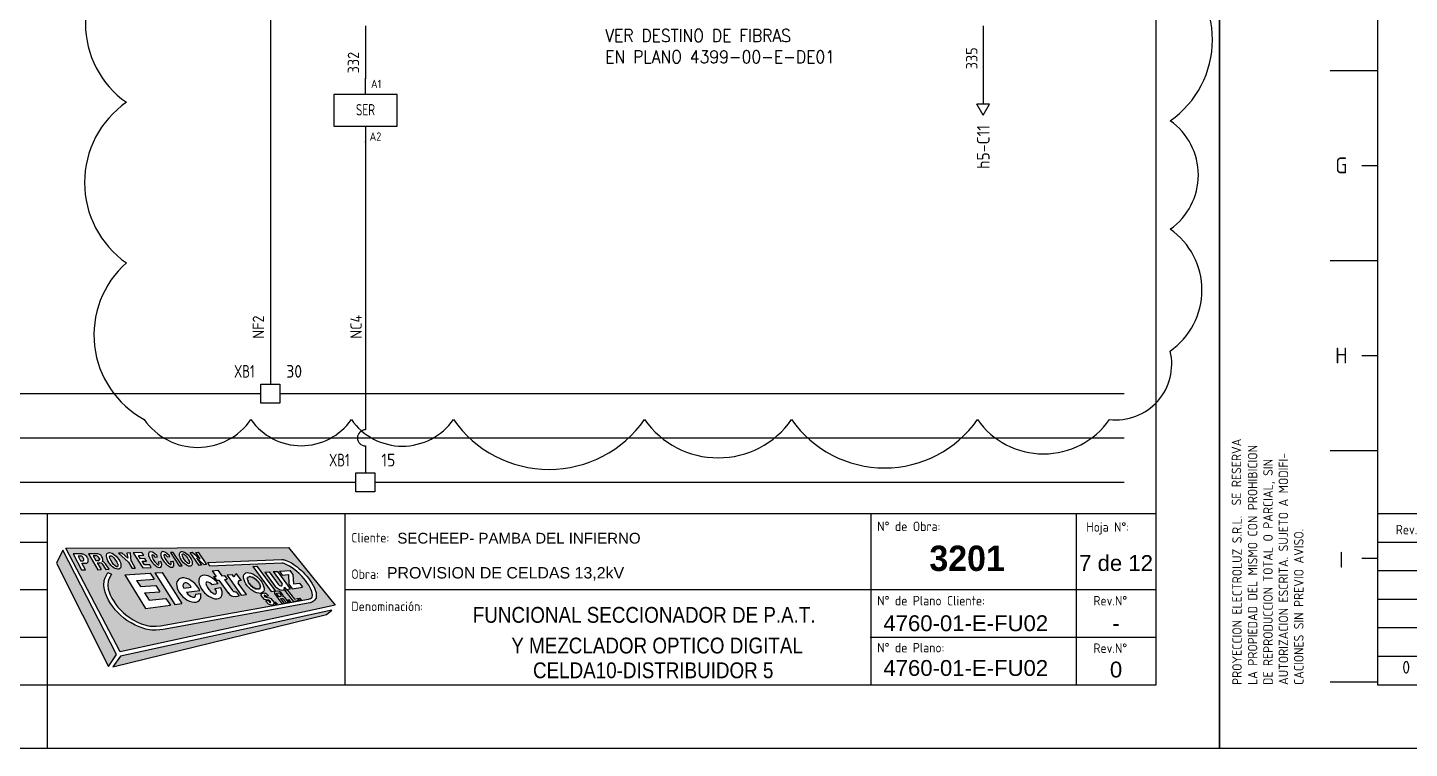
# Model space of a CAD drawing. Header units: millimetres. Extents: x 2272 to 7312, y -3839 to -3184.
# Drawn here: x 5023.4 to 5241.5, y -3492.6 to -3378.8 of the extents above; entities that cross this region are included whole.
import ezdxf
from ezdxf.enums import TextEntityAlignment as Align

# ---------------------------------------------------------------- set-up
doc = ezdxf.new("R2010")
doc.units = ezdxf.units.MM
for name, color, linetype in [('AUXILIAR', 30, 'Continuous'), ('CABLES', 3, 'Continuous'), ('TEXTO', 3, 'Continuous'), ('TEXTOS', 3, 'Continuous')]:
    doc.layers.add(name, color=color, linetype=linetype)
doc.styles.add('ROMANS', font='isocp3.shx')
doc.styles.get("Standard").update_dxf_attribs({"font": 'arial.ttf'})
doc.styles.add('style1', font='arial.ttf', dxfattribs={"height": 1})
doc.styles.add('style2', font='romab___.ttf', dxfattribs={"height": 1})

# ---------------------------------------------------------------- blocks, each defined once
blk = doc.blocks.new('R')
for p, q in [((0, -2.5), (0, 0)), ((0, -7.5), (0, -10))]:
    blk.add_line(p, q)
at = {"color": 0, "linetype": 'Continuous'}
for p, q in [((5, -2.5), (-5, -2.5)), ((-5, -2.5), (-5, -7.5)), ((5, -7.5), (5, -2.5)), ((-5, -7.5), (5, -7.5))]:
    blk.add_line(p, q, dxfattribs=at)
for p in [(0, 0), (0, -10)]:
    blk.add_point(p)
at = {"color": 7, "linetype": 'Continuous', "style": 'ROMANS', "flags": 8}
blk.add_attdef('X1', text='', height=1.3, dxfattribs=at).set_placement((-1, -1.5), align=Align.RIGHT)
at = {"color": 7, "linetype": 'Continuous', "style": 'ROMANS', "flags": 1}
blk.add_attdef('ESPACIO', text='', height=1.8, dxfattribs=at).set_placement((-6.61, -4.94), align=Align.MIDDLE_RIGHT)
at = {"color": 7, "linetype": 'Continuous', "style": 'ROMANS', "width": 0.8}
blk.add_attdef('NOMBRE', text='', height=1.8, dxfattribs=at).set_placement((0, -4.94), align=Align.MIDDLE_CENTER)
at = {"color": 7, "linetype": 'Continuous', "style": 'ROMANS', "flags": 8}
blk.add_attdef('X2', text='', height=1.3, dxfattribs=at).set_placement((-1, -8.5), align=Align.TOP_RIGHT)
blk = doc.blocks.new('*U208')
blk.add_lwpolyline([(-1.5, 3), (1.5, 3), (1.5, 0), (-1.5, 0)], close=True)
at = {"style": 'ROMANS', "width": 0.8}
blk.add_attdef('XA', text='', height=2, dxfattribs=at).set_placement((-2.5, 4), align=Align.RIGHT)
at = {"layer": 'TEXTO', "style": 'ROMANS'}
blk.add_attdef('BORNE', (2.5, 4), '', height=2, dxfattribs=at)
blk = doc.blocks.new('referencia horizontal')
for p, q in [((0, 1), (0, -1)), ((1.73, 0), (0, 1)), ((1.73, 0), (0, -1))]:
    blk.add_line(p, q)
at = {"style": 'ROMANS'}
blk.add_attdef('REFERENCIA_001', (1.43, -1), '', height=2, dxfattribs=at)
blk = doc.blocks.new('*U207')
blk.add_lwpolyline([(-1.5, 3), (1.5, 3), (1.5, 0), (-1.5, 0)], close=True)
at = {"style": 'ROMANS', "width": 0.8}
blk.add_attdef('XA', text='', height=2, dxfattribs=at).set_placement((-2.5, 4), align=Align.RIGHT)
at = {"layer": 'TEXTO', "style": 'ROMANS'}
blk.add_attdef('BORNE', (2.5, 4), '', height=2, dxfattribs=at)
blk = doc.blocks.new('LOGO_CARTEL')
h = blk.add_hatch(color=256)
h.paths.add_polyline_path([(142.47, 264.28), (141.49, 262.24), (149.7, 245.92), (150.94, 247.81)])
h.paths.add_polyline_path([(184.11, 254.12), (184.93, 254.82), (151.56, 247.54), (150.39, 245.86)])
h = blk.add_hatch(color=256)
h.paths.add_polyline_path([(185.45, 255.61), (178.1, 264.69), (142.97, 264.57), (151.52, 248.23)])
h.paths.add_polyline_path([(153.24, 252.79), (152.6, 253.2), (152.04, 253.59), (151.59, 254), (151.16, 254.44), (150.71, 254.89), (150.36, 255.38), (150, 255.89), (149.7, 256.4), (149.42, 256.99), (149.2, 257.49), (149.06, 258.04), (148.97, 258.73), (149.01, 259.5), (149.17, 259.93), (149.57, 260.73), (150.14, 260.51), (149.72, 259.7), (149.61, 259.38), (149.57, 258.75), (149.65, 258.15), (149.77, 257.68), (149.96, 257.23), (150.22, 256.69), (150.51, 256.22), (150.85, 255.73), (151.17, 255.28), (151.59, 254.86), (152.01, 254.43), (152.41, 254.06), (152.94, 253.7), (153.55, 253.3), (154.16, 252.96), (154.86, 252.68), (155.76, 252.4), (156.22, 252.29), (156.72, 252.29), (157.23, 252.29), (157.9, 252.35), (181.25, 256.56), (181.54, 256.63, 0.142238), (181.69, 256.72), (181.75, 256.78), (181.85, 256.93), (181.87, 257.15), (181.85, 257.48), (181.76, 257.75), (181.62, 258.12), (181.46, 258.44), (181.28, 258.77), (180.99, 259.18), (180.75, 259.51), (180.5, 259.82), (180.25, 260.11), (179.99, 260.39), (179.75, 260.61), (179.41, 260.91), (179.09, 261.18), (178.67, 261.47), (178.25, 261.74), (177.83, 261.95), (177.41, 262.15, 0.119777), (177.04, 262.22), (165.67, 261.78), (165.38, 262.34), (177.06, 262.79, -0.106118), (177.56, 262.71), (178.08, 262.5), (178.54, 262.27), (179.01, 261.97), (179.45, 261.65), (179.8, 261.36), (180.16, 261.06), (180.41, 260.81), (180.69, 260.51), (180.96, 260.2), (181.23, 259.88), (181.48, 259.53), (181.79, 259.09), (181.99, 258.72), (182.17, 258.36), (182.32, 257.95), (182.45, 257.61), (182.47, 257.15), (182.44, 256.72), (182.21, 256.4), (182.16, 256.34, -0.158957), (181.5, 255.99), (158.33, 251.77), (157.76, 251.7), (157.15, 251.65), (156.53, 251.65), (156.14, 251.69), (155.6, 251.82), (154.66, 252.11), (153.9, 252.42)], flags=16)
h.paths.add_polyline_path([(155.5, 255.05), (152.28, 260.4), (156.26, 260.66), (156.88, 259.68), (154.12, 259.51), (154.74, 258.54), (157.14, 258.69), (157.76, 257.71), (155.36, 257.56), (156.11, 256.37), (158.75, 256.64), (159.47, 255.59)], flags=16)
h.paths.add_polyline_path([(160.16, 255.69), (156.98, 260.71), (158.15, 260.78), (161.28, 255.84)], flags=16)
edge = h.paths.add_edge_path(flags=16)
edge.add_ellipse((162.35, 257.98), major_axis=(-1.64, 1.65), ratio=0.605135, start_angle=237.0675, end_angle=582.4213, ccw=False)
edge.add_line((164.08, 257.92), (161.98, 257.63))
edge.add_ellipse((162.5, 257.93), major_axis=(-0.835, 0.984), ratio=0.458058, start_angle=84.9809, end_angle=214.0434)
edge.add_line((163.44, 257.33), (164.24, 257.43))
edge = h.paths.add_edge_path(flags=16)
edge.add_ellipse((150.51, 262.59), major_axis=(-0.96, 1.21), ratio=0.506682, start_angle=0, end_angle=360)
h.paths.add_polyline_path([(152.82, 262.37), (151.28, 263.79), (151.84, 263.81), (152.71, 263.01), (152.6, 263.83), (153.16, 263.85), (153.26, 262.57), (153.91, 261.46), (153.36, 261.45)], flags=16)
edge = h.paths.add_edge_path(flags=16)
edge.add_line((149.79, 261.28), (149.25, 261.25))
edge.add_line((149.25, 261.25), (148.66, 262.12))
edge.add_arc((148.33, 261.89), 0.401, 34.397, 90)
edge.add_line((148.33, 262.29), (147.89, 262.29))
edge.add_line((147.89, 262.29), (148.52, 261.21))
edge.add_line((148.52, 261.21), (148, 261.18))
edge.add_line((148, 261.18), (146.55, 263.69))
edge.add_line((146.55, 263.69), (148, 263.71))
edge.add_ellipse((148.13, 262.98), major_axis=(-0.502, 0.634), ratio=0.71837, start_angle=323.3523, end_angle=323.3684)
edge.add_ellipse((148.13, 262.98), major_axis=(-0.502, 0.634), ratio=0.71837, start_angle=199.3138, end_angle=323.3523, ccw=False)
edge.add_arc((148.34, 261.53), 1.06, 33.6731, 67.0847, ccw=False)
edge.add_line((149.22, 262.12), (149.79, 261.28))
h.paths.add_polyline_path([(155.12, 261.5), (153.56, 263.87), (154.96, 263.92), (155.24, 263.48), (154.4, 263.45), (154.75, 262.93), (155.44, 262.95), (155.7, 262.56), (155.01, 262.54), (155.39, 261.96), (156.22, 261.99), (156.44, 261.52)], flags=16)
edge = h.paths.add_edge_path(flags=0)
edge.add_ellipse((150.52, 262.53), major_axis=(-0.594, 0.856), ratio=0.330901, start_angle=0, end_angle=360)
edge = h.paths.add_edge_path(flags=0)
edge.add_ellipse((162.11, 258.41), major_axis=(-0.541, 0.637), ratio=0.636404, start_angle=243.4125, end_angle=432.3454, ccw=False)
edge.add_line((162.72, 258.43), (161.56, 258.27))
edge = h.paths.add_edge_path(flags=16)
edge.add_ellipse((157.04, 262.78), major_axis=(-0.93, 1.17), ratio=0.425735, start_angle=282.572, end_angle=593.9609, ccw=False)
edge.add_arc((156.93, 263.1), 0.509, 16.5743, 39.0238, ccw=False)
edge.add_line((157.42, 263.24), (157.07, 263.19))
edge.add_ellipse((157.08, 262.76), major_axis=(-0.543, 0.779), ratio=0.27429, start_angle=292.4474, end_angle=595.3057)
edge.add_line((157.56, 262.44), (157.87, 262.48))
edge.add_arc((157.89, 262.37), 0.115, 14.4162, 97.6608, ccw=False)
h.paths.add_polyline_path([(146.03, 261.16), (145.44, 261.16), (144.1, 263.68), (145.5, 263.68), (145.55, 263.66), (145.66, 263.63), (145.78, 263.6), (145.9, 263.54), (146.01, 263.48), (146.13, 263.38), (146.25, 263.27), (146.33, 263.14), (146.38, 263.02), (146.45, 262.91), (146.49, 262.79), (146.49, 262.67), (146.49, 262.56), (146.45, 262.44), (146.36, 262.32), (146.25, 262.25), (146.12, 262.22), (145.47, 262.22)], flags=16)
edge = h.paths.add_edge_path(flags=16)
edge.add_ellipse((158.97, 262.81), major_axis=(-0.93, 1.17), ratio=0.425735, start_angle=282.572, end_angle=593.9609, ccw=False)
edge.add_arc((158.86, 263.13), 0.509, 16.5743, 39.0238, ccw=False)
edge.add_line((159.35, 263.28), (159, 263.23))
edge.add_ellipse((159.01, 262.8), major_axis=(-0.543, 0.779), ratio=0.27429, start_angle=292.4474, end_angle=595.3057)
edge.add_line((159.49, 262.48), (159.8, 262.52))
edge.add_arc((159.81, 262.4), 0.115, 14.4162, 97.6608, ccw=False)
h.paths.add_polyline_path([(148.04, 262.64), (147.69, 262.64), (147.25, 263.39), (147.77, 263.39, -0.267537), (148.12, 263.19), (148.24, 262.98, -0.577864)], flags=0)
h.paths.add_polyline_path([(160.86, 261.81), (159.45, 263.92), (159.91, 263.93), (161.32, 261.82)], flags=16)
h.paths.add_polyline_path([(145.7, 262.59), (145.65, 262.58), (145.28, 262.58), (144.88, 263.32), (145.38, 263.32), (145.46, 263.31), (145.52, 263.28), (145.56, 263.22), (145.62, 263.16), (145.66, 263.1), (145.7, 263.04), (145.73, 262.98), (145.77, 262.92), (145.79, 262.86), (145.8, 262.8), (145.8, 262.75), (145.8, 262.69), (145.76, 262.63)], flags=0)
edge = h.paths.add_edge_path(flags=16)
edge.add_ellipse((165.77, 258.46), major_axis=(-1.6, 1.64), ratio=0.559918, start_angle=258.3206, end_angle=598.3068, ccw=False)
edge.add_line((166.99, 259.01), (165.99, 258.88))
edge.add_ellipse((165.89, 258.32), major_axis=(-0.759, 0.923), ratio=0.373274, start_angle=287.7931, end_angle=608.3)
edge.add_line((166.49, 258.25), (167.39, 258.37))
edge = h.paths.add_edge_path(flags=16)
edge.add_ellipse((161.89, 262.91), major_axis=(-0.86, 1.08), ratio=0.489465, start_angle=0, end_angle=360)
edge = h.paths.add_edge_path(flags=0)
edge.add_ellipse((161.9, 262.93), major_axis=(-0.54, 0.779), ratio=0.302309, start_angle=0, end_angle=360)
h.paths.add_polyline_path([(163.97, 261.87), (162.55, 263.93), (162.91, 263.99), (164.17, 262.91), (163.46, 263.93), (163.81, 263.99), (165.16, 262.03), (164.79, 261.99), (163.56, 263.06), (164.34, 261.93)], flags=16)
h.paths.add_polyline_path([(166.28, 260.11), (166.69, 260.15), (166.05, 261.02), (166.92, 261.13), (167.57, 260.23), (168, 260.27), (168.43, 259.68), (168, 259.64), (169.24, 257.93, 0.24674), (169.66, 257.73), (169.81, 257.73), (170.29, 257.06), (169.83, 257, -0.300023), (168.56, 257.57), (167.12, 259.56), (166.71, 259.52)], flags=16)
edge = h.paths.add_edge_path(flags=16)
edge.add_line((168.39, 260.33), (169.25, 260.37))
edge.add_line((169.25, 260.37), (169.47, 260.07))
edge.add_arc((169.5, 260.09), 0.03, 215.486, 361.1088)
edge.add_arc((169.97, 260.09), 0.441, 104.8395, 181.1088, ccw=False)
edge.add_arc((169.88, 260.42), 0.1, 35.486, 104.8395, ccw=False)
edge.add_line((169.96, 260.48), (170.64, 259.54))
edge.add_arc((170.61, 259.52), 0.03, -113.2047, 35.486, ccw=False)
edge.add_ellipse((170.5, 259.16), major_axis=(-0.242, 0.291), ratio=0.873543, start_angle=300.2982, end_angle=425.9015)
edge.add_line((170.17, 259.09), (171.46, 257.28))
edge.add_line((171.46, 257.28), (170.63, 257.19))
edge.add_line((170.63, 257.19), (168.39, 260.33))
edge = h.paths.add_edge_path(flags=16)
edge.add_ellipse((172.62, 259.1), major_axis=(-1.43, 1.46), ratio=0.516133, start_angle=0, end_angle=360)
h.paths.add_polyline_path([(171.68, 259.27), (171.76, 259.4), (171.6, 259.47), (171.69, 259.58), (171.56, 259.68), (171.67, 259.77), (171.59, 259.92), (171.73, 259.95), (171.76, 260.12), (171.89, 260.06), (172.01, 260.18), (172.09, 260.06), (172.23, 260.15), (172.28, 260.01), (172.44, 260.07), (172.45, 259.94), (172.61, 259.98), (172.62, 259.84), (172.78, 259.87), (172.78, 259.73), (172.94, 259.74), (172.92, 259.6), (173.09, 259.61), (173.06, 259.47), (173.23, 259.46), (173.19, 259.32), (173.36, 259.31), (173.31, 259.17), (173.48, 259.14), (173.42, 259.01), (173.58, 258.96), (173.5, 258.83), (173.66, 258.76), (173.57, 258.65), (173.7, 258.55), (173.59, 258.46), (173.67, 258.31), (173.53, 258.27), (173.5, 258.11), (173.37, 258.17), (173.25, 258.05), (173.18, 258.17), (173.03, 258.08), (172.99, 258.22), (172.83, 258.15), (172.81, 258.29), (172.65, 258.25), (172.65, 258.4), (172.48, 258.36), (172.49, 258.51), (172.32, 258.49), (172.34, 258.63), (172.17, 258.62), (172.2, 258.77), (172.03, 258.77), (172.07, 258.91), (171.9, 258.93), (171.95, 259.06), (171.78, 259.09), (171.85, 259.22)], flags=0)
h.paths.add_polyline_path([(173.8, 257.15), (173.83, 257.39), (174.08, 257.52), (174.22, 257.54), (174.38, 257.51), (174.52, 257.49), (174.64, 257.41), (174.94, 257.06), (174.62, 256.96), (174.52, 257.09), (174.42, 257.15), (174.34, 257.19), (174.28, 257.17), (174.25, 257.15), (174.25, 257.08), (174.38, 256.93), (174.59, 256.86), (174.75, 256.82), (175.08, 256.76), (175.21, 256.71), (175.3, 256.64), (175.79, 256.07), (175.77, 255.8), (175.68, 255.64), (175.46, 255.6), (175.2, 255.64), (174.92, 255.74), (174.52, 256.25), (174.86, 256.37), (175.15, 256.02), (175.18, 256.01), (175.27, 256.02), (175.28, 256.06), (175.27, 256.13), (175.23, 256.18), (175.13, 256.27), (175.01, 256.37), (174.92, 256.39), (174.75, 256.41), (174.58, 256.42), (174.44, 256.44), (174.31, 256.51)], flags=16)
h.paths.add_polyline_path([(172.44, 261.7), (173.1, 261.74), (175.97, 257.84), (175.34, 257.75)], flags=16)
h.paths.add_polyline_path([(175.82, 256), (176.1, 256.04), (176.35, 255.76), (176.07, 255.71)], flags=16)
h.paths.add_polyline_path([(174.35, 260.81), (175.02, 260.85), (176.44, 258.91), (176.66, 258.7), (176.89, 258.64), (177.04, 258.67), (177.08, 258.79), (177.09, 258.95), (175.66, 260.89), (176.33, 260.93), (178.37, 258.16), (177.73, 258.07), (177.45, 258.45), (177.45, 258.19), (177.37, 258.02), (177.04, 257.98), (176.65, 258.07), (176.33, 258.29), (176, 258.56)], flags=16)
h.paths.add_polyline_path([(175.86, 257.46), (175.87, 257.65), (175.97, 257.76), (176.36, 257.81), (176.67, 257.74), (176.9, 257.63), (177.21, 257.23, -0.277461), (177.23, 257.02), (177.18, 256.92), (177.38, 256.89, -0.202512), (177.52, 256.81), (178.08, 256.06), (177.7, 255.99), (177.25, 256.6, 0.26962), (177.06, 256.68), (176.89, 256.65), (177.42, 255.94), (177.05, 255.88)], flags=16)
h.paths.add_polyline_path([(176.13, 257.49), (176.53, 257.55, -0.26962), (176.72, 257.47), (176.89, 257.24, -0.575274), (176.75, 256.93), (176.57, 256.9)], flags=0)
h.paths.add_polyline_path([(177.52, 257.95), (177.9, 258), (179.04, 256.57), (179.49, 256.63), (179.74, 256.34), (178.92, 256.2)], flags=16)
h.paths.add_polyline_path([(177.94, 256.38), (178.22, 256.42), (178.47, 256.14), (178.2, 256.09)], flags=16)
h.paths.add_polyline_path([(176.67, 260.96), (178.34, 261.06), (178.8, 260.51), (178.9, 258.96), (179.83, 259.09), (180.32, 258.42), (178.69, 258.2), (178.16, 258.94), (178.07, 260.43), (177.11, 260.36)], flags=16)
h.paths.add_polyline_path([(179.59, 256.66), (179.87, 256.7), (180.12, 256.42), (179.85, 256.37)], flags=16)
at = {"color": 7}
for p, q in [((147.89, 262.29), (148.52, 261.21)), ((147.89, 262.29), (148.33, 262.29)), ((148.66, 262.12), (149.25, 261.25)), ((153.26, 262.58), (153.91, 261.46)), ((157.07, 263.19), (157.42, 263.24)), ((159.49, 262.48), (159.8, 262.52)), ((172.44, 261.7), (173.1, 261.74)), ((172.44, 261.7), (175.34, 257.75)), ((173.1, 261.74), (175.97, 257.84)), ((147.99, 261.18), (148.52, 261.21)), ((149.25, 261.25), (149.79, 261.28)), ((152.28, 260.4), (156.26, 260.66)), ((152.28, 260.4), (155.5, 255.05)), ((153.35, 261.45), (153.91, 261.46)), ((154.12, 259.51), (156.88, 259.68)), ((154.12, 259.51), (154.74, 258.54)), ((156.26, 260.66), (156.88, 259.68)), ((156.98, 260.71), (158.15, 260.78)), ((156.98, 260.71), (160.16, 255.69)), ((158.15, 260.78), (161.28, 255.84)), ((166.05, 261.02), (166.92, 261.13)), ((166.05, 261.02), (166.69, 260.15)), ((166.28, 260.11), (166.69, 260.15)), ((166.28, 260.11), (166.71, 259.52)), ((166.71, 259.52), (167.12, 259.56)), ((166.92, 261.13), (167.57, 260.23)), ((167.12, 259.56), (168.64, 257.45)), ((167.57, 260.23), (168, 260.27)), ((168, 260.27), (168.43, 259.68)), ((168, 259.64), (168.43, 259.68)), ((168, 259.64), (169.24, 257.93)), ((174.35, 260.81), (175.02, 260.85)), ((174.35, 260.81), (176, 258.56)), ((175.02, 260.85), (176.44, 258.91)), ((175.66, 260.89), (176.33, 260.93)), ((175.66, 260.89), (177.09, 258.95)), ((176.33, 260.93), (178.37, 258.16)), ((176.67, 260.96), (178.34, 261.06)), ((176.67, 260.96), (177.11, 260.36)), ((177.11, 260.36), (178.07, 260.43)), ((178.07, 260.43), (178.16, 258.94)), ((178.8, 260.51), (178.34, 261.06)), ((178.8, 260.51), (178.9, 258.96)), ((154.74, 258.54), (157.14, 258.69)), ((155.36, 257.56), (157.76, 257.71)), ((155.36, 257.56), (156.11, 256.37)), ((157.14, 258.69), (157.76, 257.71)), ((161.56, 258.27), (162.72, 258.43)), ((161.98, 257.63), (164.08, 257.92)), ((163.44, 257.33), (164.24, 257.43)), ((165.99, 258.88), (166.99, 259.01)), ((166.49, 258.25), (167.39, 258.37)), ((169.66, 257.73), (169.81, 257.73)), ((169.81, 257.73), (170.29, 257.06)), ((175.34, 257.75), (175.97, 257.84)), ((176, 258.56), (176.33, 258.29)), ((176.33, 258.29), (176.65, 258.07)), ((176.44, 258.91), (176.66, 258.7)), ((176.65, 258.07), (177.04, 257.98)), ((176.66, 258.7), (176.89, 258.64)), ((176.89, 258.64), (177.04, 258.67)), ((177.04, 258.67), (177.08, 258.79)), ((177.04, 257.98), (177.37, 258.02)), ((177.08, 258.79), (177.09, 258.95)), ((177.37, 258.02), (177.45, 258.19)), ((177.45, 258.19), (177.45, 258.45)), ((177.45, 258.45), (177.73, 258.07)), ((177.73, 258.07), (178.37, 258.16)), ((178.16, 258.94), (178.69, 258.2)), ((178.69, 258.2), (180.32, 258.42)), ((178.9, 258.96), (179.83, 259.09)), ((179.83, 259.09), (180.32, 258.42)), ((155.5, 255.05), (159.47, 255.59)), ((156.11, 256.37), (158.75, 256.64)), ((158.75, 256.64), (159.47, 255.59)), ((160.16, 255.69), (161.28, 255.84)), ((169.76, 256.99), (170.29, 257.06))]:
    blk.add_line(p, q, dxfattribs=at)
for points in [[(150.94, 247.81), (142.47, 264.28), (141.49, 262.24), (149.7, 245.92)], [(142.97, 264.57), (178.1, 264.69), (185.45, 255.61), (151.52, 248.23)], [(155.44, 262.95), (154.75, 262.93), (154.4, 263.45), (155.24, 263.48), (154.96, 263.92), (153.56, 263.87), (155.12, 261.5), (156.44, 261.52), (156.22, 261.99), (155.39, 261.96), (155.01, 262.54), (155.7, 262.56)], [(161.32, 261.82), (159.91, 263.93), (159.45, 263.92), (160.86, 261.81)], [(146.36, 262.32), (146.45, 262.44), (146.49, 262.56), (146.49, 262.67), (146.49, 262.79), (146.45, 262.91), (146.38, 263.02), (146.33, 263.14), (146.25, 263.27), (146.13, 263.38), (146.01, 263.48), (145.9, 263.54), (145.78, 263.6), (145.66, 263.63), (145.55, 263.66), (145.5, 263.68), (144.1, 263.68), (145.44, 261.16), (146.03, 261.16), (145.47, 262.22), (146.12, 262.22), (146.25, 262.25)], [(145.7, 262.59), (145.76, 262.63), (145.8, 262.69), (145.8, 262.75), (145.8, 262.8), (145.79, 262.86), (145.77, 262.92), (145.73, 262.98), (145.7, 263.04), (145.66, 263.1), (145.62, 263.16), (145.56, 263.22), (145.52, 263.28), (145.46, 263.31), (145.4, 263.32), (145.36, 263.32), (144.88, 263.32), (145.28, 262.58), (145.65, 262.58)], [(179.74, 256.34), (178.92, 256.2), (177.52, 257.95), (177.9, 258), (179.04, 256.57), (179.49, 256.63)], [(175.82, 256), (176.07, 255.71), (176.35, 255.76), (176.1, 256.04)], [(178.2, 256.09), (178.47, 256.14), (178.22, 256.42), (177.94, 256.38)], [(179.87, 256.7), (180.12, 256.42), (179.85, 256.37), (179.59, 256.66)], [(184.11, 254.12), (184.93, 254.82), (151.56, 247.54), (150.39, 245.86)]]:
    blk.add_lwpolyline(points, close=True, dxfattribs=at)
for points in [[(162.55, 263.93), (162.91, 263.99), (164.17, 262.91), (163.46, 263.93), (163.81, 263.99), (165.16, 262.03), (164.79, 261.99), (163.56, 263.06), (164.34, 261.93), (163.97, 261.87), (162.55, 263.93)], [(148, 263.71), (146.55, 263.69), (148, 261.18)], [(153.26, 262.57), (153.16, 263.85), (152.6, 263.83), (152.71, 263.01), (151.84, 263.81), (151.28, 263.79), (152.82, 262.37), (153.35, 261.47)], [(157.56, 262.44), (157.87, 262.48)], [(171.69, 259.58), (171.56, 259.68), (171.67, 259.77)], [(171.67, 259.77), (171.59, 259.92), (171.73, 259.95)], [(171.76, 259.4), (171.6, 259.47), (171.7, 259.58)], [(171.73, 259.95), (171.76, 260.12), (171.89, 260.06)], [(171.89, 260.06), (172.01, 260.18), (172.09, 260.06)], [(172.09, 260.06), (172.23, 260.15), (172.28, 260.01)], [(172.28, 260.01), (172.44, 260.07), (172.45, 259.94)], [(172.45, 259.94), (172.61, 259.98), (172.62, 259.84)], [(172.62, 259.84), (172.78, 259.87), (172.78, 259.73)], [(172.78, 259.73), (172.94, 259.74), (172.92, 259.6)], [(172.92, 259.6), (173.09, 259.61), (173.06, 259.47)], [(171.85, 259.22), (171.68, 259.27), (171.76, 259.4)], [(171.95, 259.06), (171.78, 259.09), (171.85, 259.22)], [(172.07, 258.91), (171.9, 258.93), (171.95, 259.06)], [(172.2, 258.77), (172.03, 258.77), (172.07, 258.91)], [(172.34, 258.63), (172.17, 258.62), (172.2, 258.77)], [(172.49, 258.51), (172.32, 258.49), (172.34, 258.63)], [(172.65, 258.4), (172.48, 258.36), (172.49, 258.51)], [(172.81, 258.29), (172.65, 258.25), (172.65, 258.4)], [(172.99, 258.22), (172.83, 258.15), (172.81, 258.29)], [(173.18, 258.17), (173.03, 258.08), (172.99, 258.22)], [(173.06, 259.47), (173.23, 259.46), (173.19, 259.32)], [(173.37, 258.17), (173.25, 258.05), (173.18, 258.17)], [(173.19, 259.32), (173.36, 259.31), (173.31, 259.17)], [(173.31, 259.17), (173.48, 259.14), (173.42, 259.01)], [(173.53, 258.27), (173.5, 258.11), (173.37, 258.17)], [(173.42, 259.01), (173.58, 258.96), (173.5, 258.83)], [(173.5, 258.83), (173.66, 258.76), (173.57, 258.65)], [(173.59, 258.46), (173.67, 258.31), (173.53, 258.27)], [(173.57, 258.65), (173.7, 258.55), (173.59, 258.46)]]:
    blk.add_lwpolyline(points, dxfattribs=at)
for points in [[(148.12, 263.19, 0.267537), (147.77, 263.39), (147.25, 263.39), (147.69, 262.64), (148.04, 262.64, 0.577864), (148.24, 262.98, -0.577864), (148.04, 262.64, 0.577864), (148.24, 262.98)], [(181.25, 256.56), (181.54, 256.63, 0.142238), (181.69, 256.72), (181.75, 256.78), (181.85, 256.93), (181.87, 257.15), (181.85, 257.48), (181.76, 257.75), (181.62, 258.12), (181.46, 258.44), (181.28, 258.77), (180.99, 259.18), (180.75, 259.51), (180.5, 259.82), (180.25, 260.11), (179.99, 260.39), (179.75, 260.61), (179.41, 260.91), (179.09, 261.18), (178.67, 261.47), (178.25, 261.74), (177.83, 261.95), (177.41, 262.15, 0.120209), (177.04, 262.22), (165.67, 261.78), (165.38, 262.34), (177.06, 262.79, -0.106118), (177.56, 262.71), (178.08, 262.5), (178.54, 262.27), (179.01, 261.97), (179.45, 261.65), (179.8, 261.36), (180.16, 261.06), (180.41, 260.81), (180.69, 260.51), (180.96, 260.2), (181.23, 259.88), (181.48, 259.53), (181.79, 259.09), (181.99, 258.72), (182.17, 258.36), (182.32, 257.95), (182.45, 257.61), (182.47, 257.15), (182.44, 256.72), (182.21, 256.4), (182.16, 256.34, -0.158957), (181.5, 255.99), (158.33, 251.77), (157.76, 251.7), (157.15, 251.65), (156.53, 251.65), (156.14, 251.69), (155.6, 251.82), (154.66, 252.11), (153.9, 252.42), (153.24, 252.79), (152.6, 253.2), (152.04, 253.59), (151.59, 254), (151.16, 254.44), (150.71, 254.89), (150.36, 255.38), (150, 255.89), (149.7, 256.4), (149.42, 256.99), (149.2, 257.49), (149.06, 258.04), (148.97, 258.73), (149.01, 259.5), (149.17, 259.93), (149.57, 260.73), (150.14, 260.51), (149.72, 259.7), (149.61, 259.38), (149.57, 258.75), (149.65, 258.15), (149.77, 257.68), (149.96, 257.23), (150.22, 256.69), (150.51, 256.22), (150.85, 255.73), (151.17, 255.28), (151.59, 254.86), (152.01, 254.43), (152.41, 254.06), (152.94, 253.7), (153.55, 253.3), (154.16, 252.96), (154.86, 252.68), (155.76, 252.4), (156.22, 252.29), (156.72, 252.29, 0.000442), (156.72, 252.29), (157.23, 252.29), (157.9, 252.35)], [(175.13, 256.27), (175.01, 256.37), (174.92, 256.39), (174.75, 256.41), (174.58, 256.42), (174.44, 256.44), (174.31, 256.51), (173.8, 257.15), (173.83, 257.39), (174.08, 257.52), (174.22, 257.54), (174.38, 257.51, 0.000407), (174.38, 257.51), (174.52, 257.49), (174.64, 257.41), (174.94, 257.06), (174.62, 256.96), (174.52, 257.09), (174.42, 257.15), (174.34, 257.19), (174.28, 257.17), (174.25, 257.15), (174.25, 257.08), (174.38, 256.93), (174.59, 256.86), (174.75, 256.82), (175.08, 256.76), (175.21, 256.71), (175.3, 256.64), (175.79, 256.07), (175.77, 255.8), (175.68, 255.64), (175.46, 255.6), (175.2, 255.64), (174.92, 255.74), (174.52, 256.25), (174.86, 256.37), (175.15, 256.02), (175.18, 256.01), (175.27, 256.02), (175.28, 256.06), (175.27, 256.13), (175.23, 256.18)], [(177.38, 256.89), (177.18, 256.92), (177.23, 257.02, 0.277461), (177.21, 257.23), (176.9, 257.63), (176.67, 257.74), (176.36, 257.81), (175.97, 257.76), (175.87, 257.65), (175.86, 257.46), (177.05, 255.88), (177.42, 255.94), (176.89, 256.65), (177.06, 256.68, -0.26962), (177.25, 256.6), (177.7, 255.99), (178.08, 256.06), (177.52, 256.81, 0.202512)], [(176.13, 257.49), (176.53, 257.55, -0.26962), (176.72, 257.47), (176.89, 257.24, -0.575274), (176.75, 256.93), (176.57, 256.9)]]:
    blk.add_lwpolyline(points, format="xyb", close=True, dxfattribs=at)
for points in [[(149.79, 261.27), (149.22, 262.12, 0.145776), (148.75, 262.51)], [(159, 263.23), (159.35, 263.28, 0.098269), (159.26, 263.45)], [(170.6, 259.49, 0.75829), (170.64, 259.54), (169.96, 260.48, 0.3122), (169.85, 260.52, 0.345642), (169.53, 260.09, -0.737417), (169.47, 260.07), (169.25, 260.37), (168.39, 260.33), (170.63, 257.19), (171.46, 257.28), (170.17, 259.09)]]:
    blk.add_lwpolyline(points, format="xyb", dxfattribs=at)
for centre, radius, start, end in [((148.33, 261.89), 0.401, 34.397, 90), ((156.93, 263.1), 0.509, 16.5743, 39.0238), ((157.89, 262.37), 0.115, 21.1508, 97.6608), ((159.81, 262.4), 0.115, 21.1508, 97.6608), ((169.62, 258.25), 1.27, 212.0264, 281.3337), ((169.64, 258.22), 0.5, 215.9216, 271.3628)]:
    blk.add_arc(centre, radius, start, end, dxfattribs=at)
for centre, major_axis, ratio in [((150.51, 262.59), (-0.96, 1.21), 0.506682), ((161.89, 262.91), (-0.86, 1.08), 0.489465), ((150.52, 262.53), (-0.594, 0.856), 0.330901), ((161.9, 262.93), (-0.54, 0.779), 0.302309), ((172.62, 259.1), (-1.43, 1.46), 0.516133)]:
    blk.add_ellipse(centre, major_axis=major_axis, ratio=ratio, dxfattribs=at)
for centre, major_axis, ratio, start_param, end_param in [((157.04, 262.78), (-0.93, 1.17), 0.425735, 4.931811, 10.366574), ((158.97, 262.81), (-0.93, 1.17), 0.425735, 4.931811, 10.366574), ((148.13, 262.98), (-0.502, 0.634), 0.71837, 3.478682, 5.643844), ((157.08, 262.76), (-0.543, 0.779), 0.27429, 5.104169, 10.390045), ((159.01, 262.8), (-0.543, 0.779), 0.27429, 5.104169, 10.390045), ((162.35, 257.98), (-1.64, 1.65), 0.605135, 4.137609, 10.165169), ((165.77, 258.46), (-1.6, 1.64), 0.559918, 4.508545, 10.442424), ((170.5, 259.16), (-0.242, 0.291), 0.873543, 5.241192, 7.433383), ((162.11, 258.41), (-0.541, 0.637), 0.636404, 4.248349, 7.545851), ((162.5, 257.93), (-0.835, 0.984), 0.458058, 1.483197, 3.735763), ((165.89, 258.32), (-0.759, 0.923), 0.373274, 5.022938, 10.616838)]:
    blk.add_ellipse(centre, major_axis=major_axis, ratio=ratio, start_param=start_param, end_param=end_param, dxfattribs=at)
blk = doc.blocks.new('A3-Funcional')
at = {"color": 1, "linetype": 'Continuous'}
for p, q in [((25, 10), (25, 287)), ((410, 287), (410, 10)), ((410, 37), (25, 37)), ((282, 37), (282, 10)), ((365, 37), (365, 10)), ((410, 10), (25, 10))]:
    blk.add_line(p, q, dxfattribs=at)
at = {"color": 1}
for p, q in [((235, 37), (235, 10)), ((365, 37), (365, 10))]:
    blk.add_line(p, q, dxfattribs=at)
at = {"color": 7}
for p, q in [((397.38, 37), (397.38, 25)), ((365, 25), (282, 25)), ((409.88, 25), (364.88, 25)), ((397.38, 25), (397.38, 10)), ((409.88, 17.5), (364.88, 17.5))]:
    blk.add_line(p, q, dxfattribs=at)
at = {"color": 2, "linetype": 'Continuous'}
for p, q in [((180, 32.5), (25, 32.5)), ((235, 32.5), (180, 32.5)), ((180, 28), (25, 28)), ((235, 25), (180, 25)), ((180, 23.5), (25, 23.5)), ((180, 19), (25, 19)), ((235, 17.5), (180, 17.5)), ((180, 14.5), (25, 14.5))]:
    blk.add_line(p, q, dxfattribs=at)
blk.add_line((235, 10), (235, 0))
at = {"color": 11}
blk.add_lwpolyline([(0, 0), (0, 297), (420, 297), (420, 0)], close=True, dxfattribs=at)
at = {"layer": 'TEXTOS', "color": 3}
for p, q in [((17.5, 107), (25, 107)), ((22.5, 92), (25, 92)), ((17.5, 77), (25, 77)), ((22.5, 62), (25, 62)), ((17.5, 47), (25, 47)), ((22.5, 30), (25, 30)), ((17.5, 10.5), (25, 10.5))]:
    blk.add_line(p, q, dxfattribs=at)
at = {"layer": 'TEXTOS', "color": 1, "linetype": 'Continuous'}
blk.add_line((282, 37), (282, 10), dxfattribs=at)
blk.add_blockref('LOGO_CARTEL', (95, -233))
at = {"layer": 'TEXTOS', "color": 3, "style": 'ROMANS'}
for s, p in [('G', (19.26, 92)), ('H', (19.26, 62)), ('I', (19.26, 29.78))]:
    blk.add_text(s, height=2.5, dxfattribs=at).set_placement(p, align=Align.MIDDLE)
at = {"layer": 'TEXTOS', "color": 3, "linetype": 'Continuous', "style": 'ROMANS'}
for s, p in [('SE RESERVA', (3.45, 38.34)), ('LA PROPIEDAD DEL MISMO CON PROHIBICION', (6, 10.01)), ('AUTORIZACION ESCRITA. SUJETO A MODIFI-', (10.86, 10.01)), ('DE REPRODUCCION TOTAL O PARCIAL, SIN', (8.43, 10.01)), ('PROYECCION ELECTROLUZ S.R.L.', (3.54, 10.01)), ('CACIONES SIN PREVIO AVISO.', (13.29, 10.01))]:
    blk.add_text(s, height=1.5, rotation=90, dxfattribs=at).set_placement(p)
at = {"layer": 'TEXTOS', "color": 4, "linetype": 'Continuous', "style": 'ROMANS'}
for s, p in [('Rev.', (27.84, 33.77)), ('N° de Obra:', (366.01, 34.29)), ('Hoja N°:', (399.01, 34.19)), ('Cliente:', (283.01, 32.5)), ('Obra:', (283.01, 26.75)), ('N° de Plano Cliente:', (366.01, 22.56)), ('Rev.N°', (400.12, 22.56)), ('Denominación:', (283.01, 21.66)), ('N° de Plano:', (366.01, 15.14)), ('Rev.N°', (400.12, 15.06))]:
    blk.add_text(s, height=1.5, dxfattribs=at).set_placement(p)
at = {"layer": 'TEXTOS', "color": 7, "linetype": 'Continuous', "style": 'style2', "width": 0.8}
blk.add_attdef('CLIENTE', (295.02, 31.81), '', height=3.5, dxfattribs=at)
at = {"layer": 'TEXTOS', "color": 7, "style": 'style2'}
blk.add_attdef('NºOBRA', text='', height=4, dxfattribs=at).set_placement((380.19, 28), align=Align.CENTER)
at = {"layer": 'TEXTOS', "color": 7, "linetype": 'Continuous', "style": 'style1'}
for tag, p in [('0/0', (403.7, 28)), ('1088-01MP01', (379.98, 18.5)), ('REVCLIENTE', (403.7, 18.5)), ('1088-01MP01', (379.98, 11.43)), ('REV', (403.7, 11.19))]:
    blk.add_attdef(tag, text='', height=2.5, dxfattribs=at).set_placement(p, align=Align.CENTER)
at = {"layer": 'TEXTOS', "style": 'ROMANS'}
for tag, p in [('04/01/01', (204.48, 27.37)), ('NAMEDIB', (224.48, 27.33)), ('FECHREV', (204.48, 20.11)), ('NAMEREV', (224.48, 20.1)), ('FECHAPR', (204.48, 12.61)), ('NAMEAPR', (224.48, 12.6))]:
    blk.add_attdef(tag, text='', height=2, dxfattribs=at).set_placement(p, align=Align.CENTER)
at = {"layer": 'TEXTOS', "color": 7, "style": 'style1'}
blk.add_attdef('OBRA', (295.02, 26.8), '', height=2.5, dxfattribs=at)
at = {"layer": 'TEXTOS', "color": 7, "style": 'style1', "width": 0.85}
for tag, p in [('DESCRIPCION1', (332.01, 20.37)), ('DESCRIPCION2', (332.01, 16.29)), ('DESCRIPCION3', (332.01, 12.18))]:
    blk.add_attdef(tag, text='', height=2.5, dxfattribs=at).set_placement(p, align=Align.CENTER)

msp = doc.modelspace()

# ---------------------------------------------------------------- linework, layer by layer
at = {"linetype": 'Continuous'}
for p, q in [((5061.74, -3344.49), (5061.74, -3435.06)), ((5076.74, -3378.56), (5076.74, -3386.85)), ((5076.74, -3396.85), (5076.74, -3442.29))]:
    msp.add_line(p, q, dxfattribs=at)
for p, q in [((5174.24, -3378.56), (5174.24, -3390.89)), ((5076.74, -3444.83), (5076.74, -3449.06))]:
    msp.add_line(p, q)
msp.add_lwpolyline([(5039, -3365.8, 0.520567), (5039, -3390.6, 0.520567), (5039, -3415.95, 0.520567), (5041.83, -3440.67, 0.520567), (5058.67, -3440.67, 0.520567), (5074.51, -3440.67, 0.520567), (5090.62, -3440.67, 0.520567), (5120.8, -3440.67, 0.520567), (5144, -3440.67, 0.520567), (5173.34, -3440.67, 0.520567), (5194.16, -3440.67, 0.520567), (5203.75, -3429.85, 0.520567), (5203.75, -3410.62, 0.520567), (5203.75, -3393.53, 0.520567), (5203.75, -3367.94, 0.520567)], format="xyb")
msp.add_arc((5076.74, -3443.56), 1.27, 90, 270)
at = {"layer": 'AUXILIAR'}
for p, q in [((4821.5, -3436.56), (5060.24, -3436.56)), ((5063.24, -3436.56), (5196.5, -3436.56)), ((4821.5, -3443.56), (5196.5, -3443.56)), ((4883, -3450.56), (5075.24, -3450.56)), ((5078.24, -3450.56), (5196.5, -3450.56))]:
    msp.add_line(p, q, dxfattribs=at)

# ---------------------------------------------------------------- block references
ref = msp.add_blockref('A3-Funcional', (4791.5, -3492.56))
ref.add_attrib('DESCRIPCION2', 'CELDA10-DISTRIBUIDOR 5', dxfattribs={"layer": 'TEXTOS', "color": 7, "height": 2.5, "style": 'style1', "width": 0.85}).set_placement((5122.15, -3481.49), align=Align.CENTER)
ref.add_attrib('DESCRIPCION1', 'FUNCIONAL SECCIONADOR DE P.A.T.', dxfattribs={"layer": 'TEXTOS', "color": 7, "height": 2.5, "style": 'style1', "width": 0.85}).set_placement((5120.73, -3472.74), align=Align.CENTER)
ref.add_attrib('DESCRIPCION3', 'Y MEZCLADOR OPTICO DIGITAL', dxfattribs={"layer": 'TEXTOS', "color": 7, "height": 2.5, "style": 'style1', "width": 0.85}).set_placement((5122.76, -3477.58), align=Align.CENTER)
ref.add_attrib('CLIENTE', 'SECHEEP- PAMBA DEL INFIERNO', dxfattribs={"layer": 'TEXTOS', "color": 7, "linetype": 'Continuous', "height": 1.7}).set_placement((5081.77, -3460.75), align=Align.BOTTOM_LEFT)
ref.add_attrib('OBRA', 'PROVISION DE CELDAS 13,2kV', dxfattribs={"layer": 'TEXTOS', "color": 7, "height": 1.8}).set_placement((5080.12, -3466.29), align=Align.BOTTOM_LEFT)
ref.add_attrib('REV', '0', dxfattribs={"layer": 'TEXTOS', "color": 7, "linetype": 'Continuous', "height": 2.5, "style": 'style1'}).set_placement((5195.2, -3481.37), align=Align.CENTER)
ref.add_attrib('NºOBRA', '3201', dxfattribs={"layer": 'TEXTOS', "color": 7, "height": 4, "style": 'style2'}).set_placement((5171.69, -3464.56), align=Align.CENTER)
ref.add_attrib('1088-01MP01', '4760-01-E-FU02', dxfattribs={"layer": 'TEXTOS', "color": 7, "linetype": 'Continuous', "height": 2.5, "style": 'style1'}).set_placement((5171.48, -3481.12), align=Align.CENTER)
ref.add_attrib('1088-01MP01', '4760-01-E-FU02', dxfattribs={"layer": 'TEXTOS', "color": 7, "linetype": 'Continuous', "height": 2.5, "style": 'style1'}).set_placement((5171.48, -3474.06), align=Align.CENTER)
ref.add_attrib('0/0', '7 de 12', dxfattribs={"layer": 'TEXTOS', "color": 7, "linetype": 'Continuous', "height": 2.5, "style": 'style1'}).set_placement((5195.2, -3464.56), align=Align.CENTER)
ref.add_attrib('REVCLIENTE', '-', dxfattribs={"layer": 'TEXTOS', "color": 7, "linetype": 'Continuous', "height": 2.5, "style": 'style1'}).set_placement((5195.2, -3474.06), align=Align.CENTER)
msp.add_blockref('A3-Funcional', (5211.5, -3492.56))
ref = msp.add_blockref('R', (5076.74, -3386.85))
ref.add_attrib('X2', 'A2', dxfattribs={"color": 7, "linetype": 'Continuous', "height": 1.3, "style": 'ROMANS', "flags": 8}).set_placement((5079.24, -3395.35), align=Align.TOP_RIGHT)
ref.add_attrib('NOMBRE', 'SER', dxfattribs={"color": 7, "linetype": 'Continuous', "height": 1.8, "style": 'ROMANS', "width": 0.8}).set_placement((5076.74, -3391.78), align=Align.MIDDLE_CENTER)
ref.add_attrib('X1', 'A1', dxfattribs={"color": 7, "linetype": 'Continuous', "height": 1.3, "style": 'ROMANS', "flags": 8}).set_placement((5079.24, -3388.35), align=Align.RIGHT)
ref = msp.add_blockref('referencia horizontal', (5174.24, -3390.89), dxfattribs=dict(rotation=270))
ref.add_attrib('REFERENCIA', 'h5-C11', dxfattribs={"height": 2, "rotation": 90, "style": 'ROMANS'}).set_placement((5174.24, -3401.12), align=Align.MIDDLE_LEFT)
for name, p, values in [('*U207', (5061.74, -3438.06), {'XA': 'XB1', 'BORNE': '30'}), ('*U208', (5076.74, -3452.06), {'XA': 'XB1', 'BORNE': '15'})]:
    msp.add_blockref(name, p).add_auto_attribs(values)

# ---------------------------------------------------------------- texts
at = {"layer": 'CABLES', "char_height": 1.8, "attachment_point": 7, "rotation": 90, "style": 'ROMANS'}
for s, insert in [('335', (5173.32, -3385.39)), ('332', (5075.74, -3386.03)), ('NF2', (5060.74, -3427.91)), ('NC4', (5076.16, -3427.91))]:
    msp.add_mtext_dynamic_manual_height_columns(s, width=6.7539, gutter_width=9, heights=[0], dxfattribs=dict(at, insert=insert))
at = {"layer": 'TEXTO', "insert": (5114.58, -3379.08), "char_height": 2, "attachment_point": 1}
msp.add_mtext_dynamic_manual_height_columns('{\\Fromans|c0;\\W0.9;VER DESTINO DE FIBRAS\\PEN PLANO 4399-00-E-DE01}', width=41.3565, gutter_width=10, heights=[0], dxfattribs=at)
at = {"layer": 'TEXTOS', "insert": (5240.99, -3479.76), "char_height": 2, "attachment_point": 5, "style": 'ROMANS'}
msp.add_mtext_dynamic_manual_height_columns('0', width=10.7021, gutter_width=10, heights=[0], dxfattribs=at)

doc.saveas('drawing.dxf')
